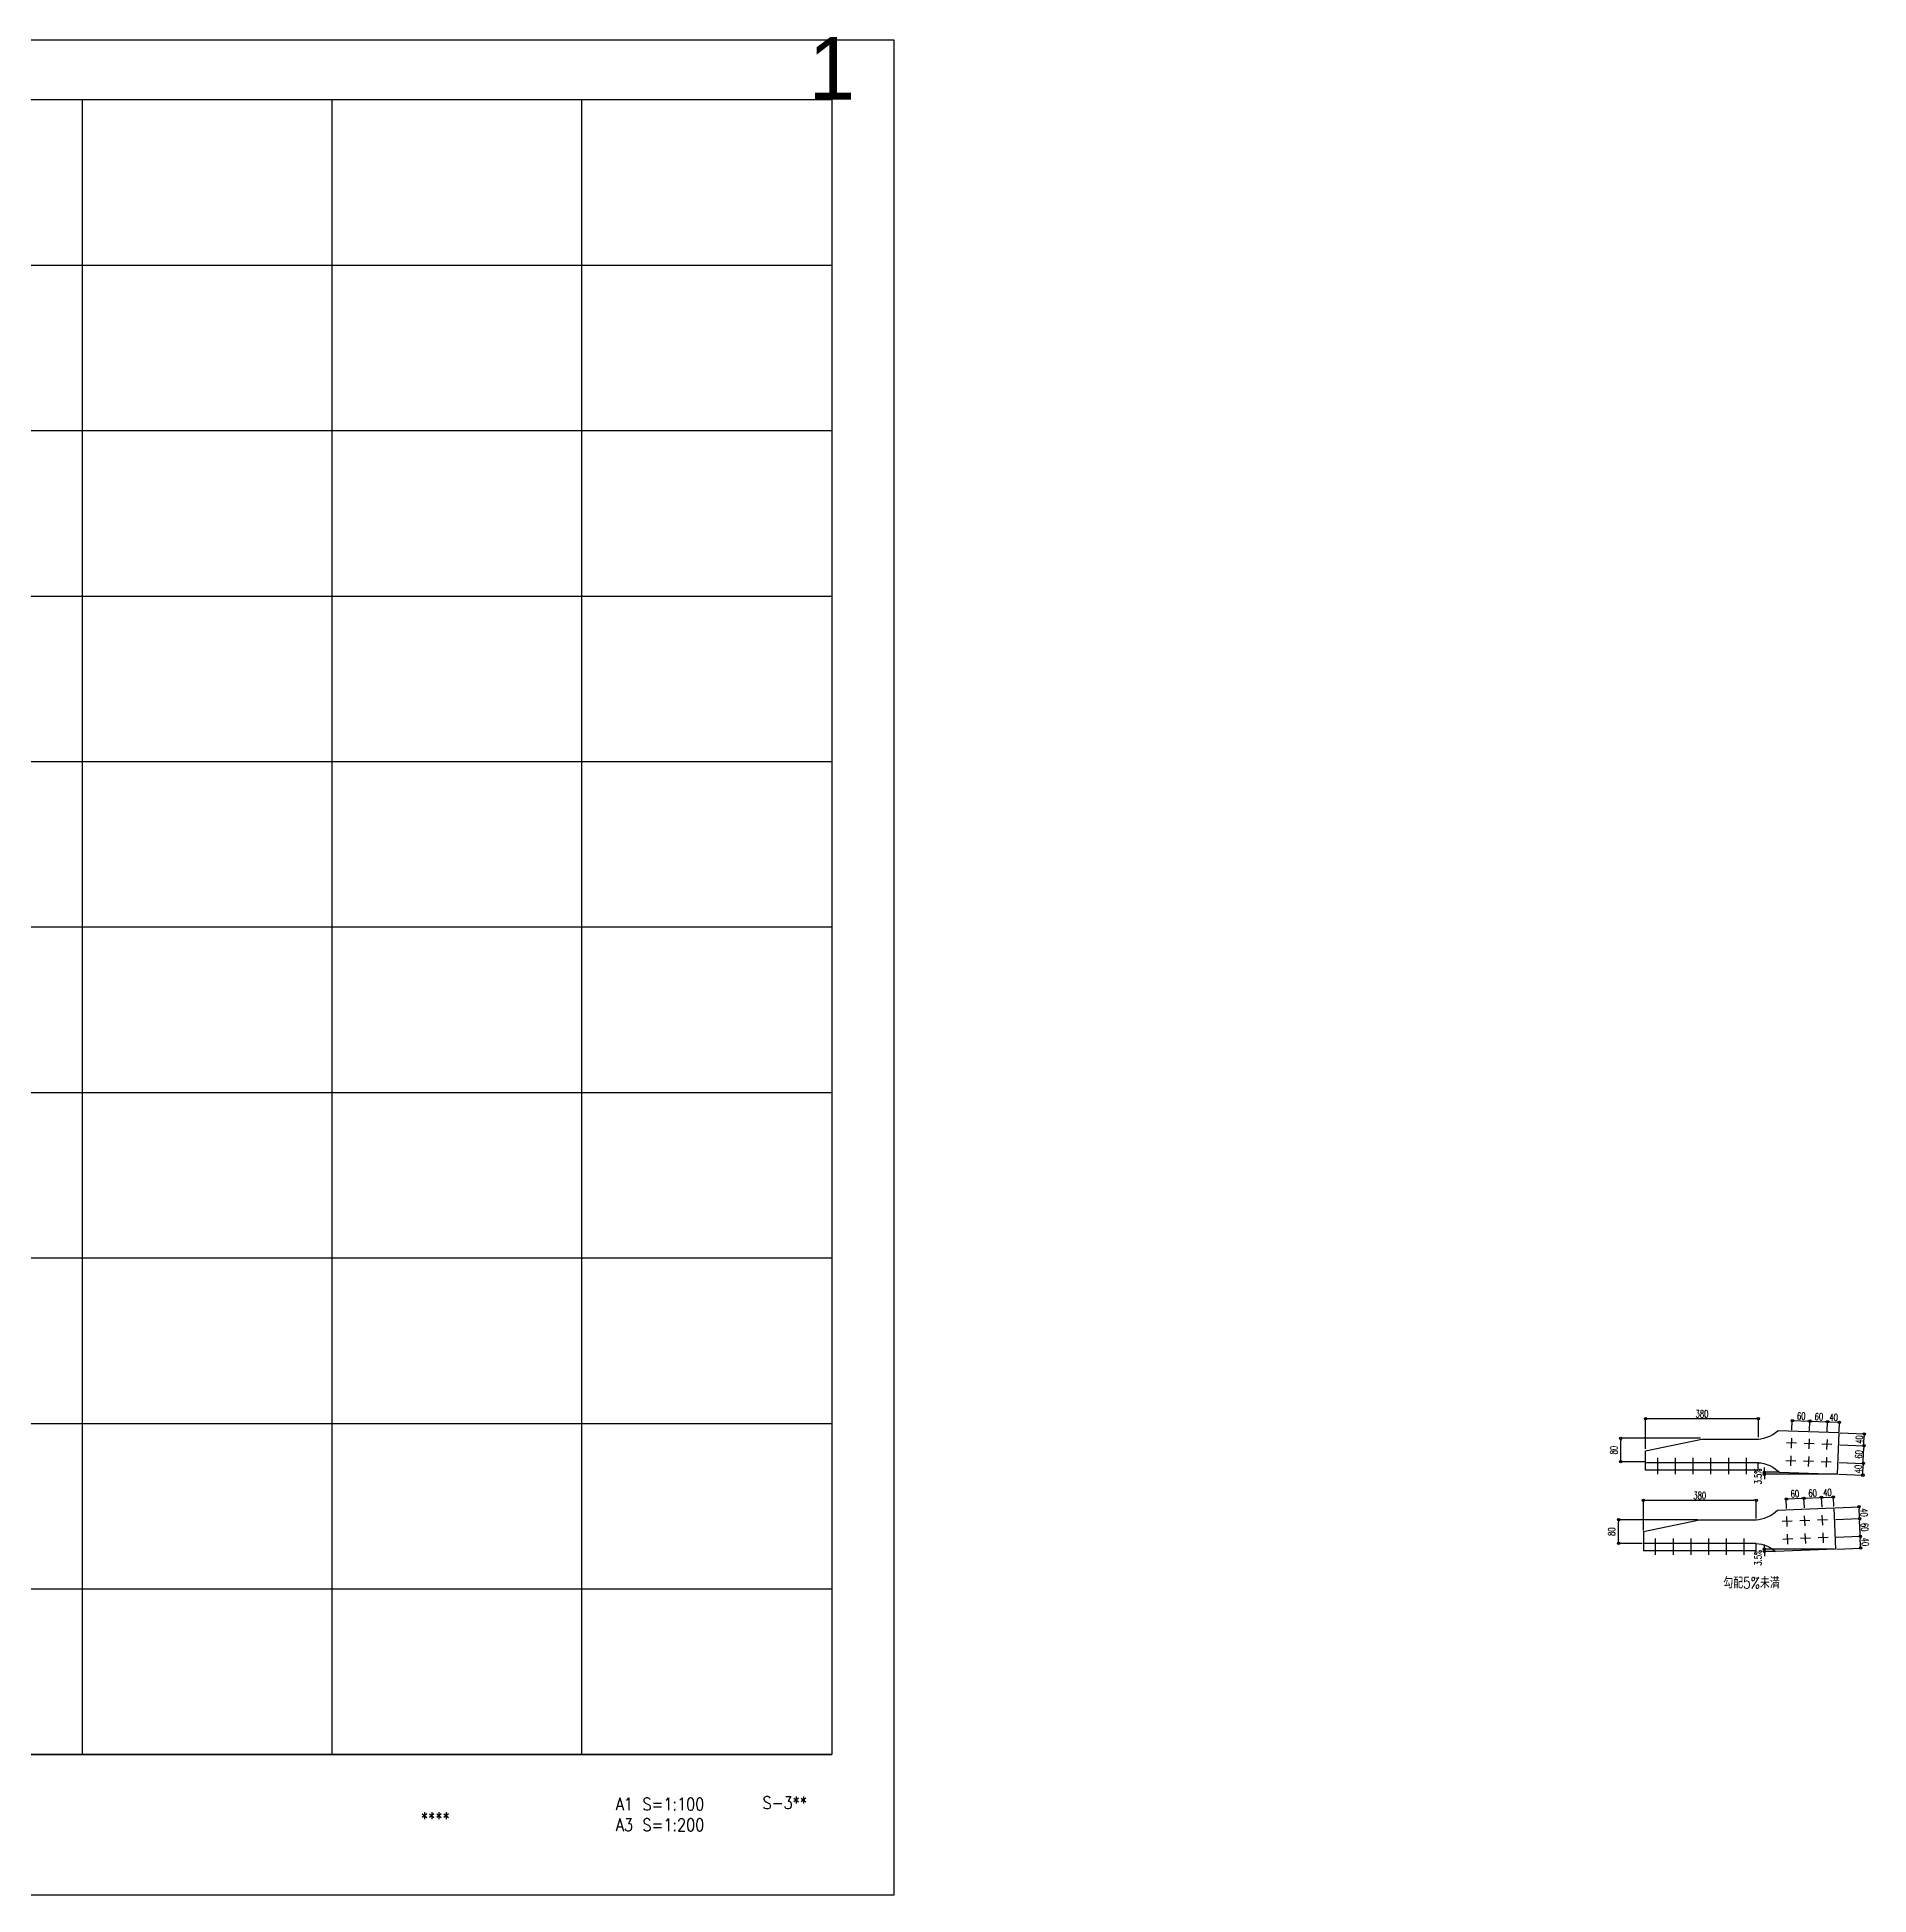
# Model space of a CAD drawing. Extents: x -668440 to 1010955, y -1678500 to 210463.
# Drawn here: x 141374 to 288050, y -148500 to 250 of the extents above; entities that cross this region are included whole.
import ezdxf
from ezdxf.enums import TextEntityAlignment as Align

# ---------------------------------------------------------------- set-up
doc = ezdxf.new("R2010")
doc.units = 0
doc.header["$MEASUREMENT"] = 0
doc.layers.get('0').update_dxf_attribs({"color": 3, "linetype": 'CONTINUOUS'})
doc.layers.get('Defpoints').update_dxf_attribs({"color": 251, "linetype": 'CONTINUOUS'})
doc.layers.add('99_レイアウト枠', color=251, linetype='CONTINUOUS', plot=False)
doc.layers.add('99_頁番号', color=6, linetype='CONTINUOUS')
doc.layers.add('s小梁', color=7, linetype='CONTINUOUS')
doc.styles.add('DRACAD', font='txt', dxfattribs={"width": 0.85, "bigfont": 'extfont2'})
doc.styles.add('S000', font='simplex.shx', dxfattribs={"width": 0.7, "bigfont": 'extfont2.shx'})
doc.styles.add('S020', font='simplex.shx', dxfattribs={"width": 0.8, "height": 100, "bigfont": 'extfont2.shx'})
doc.styles.get("Standard").update_dxf_attribs({"font": 'Osaka.ttc'})
doc.dimstyles.new('S030', dxfattribs={"dimscale": 30, "dimtxt": 2.5, "dimasz": 1, "dimexe": 0, "dimexo": 0.5, "dimgap": 0.5, "dimtad": 1, "dimdec": 0, "dimzin": 0, "dimdsep": 46, "dimtxsty": 'S000', "dimblk": 'ORIGIN', "dimcen": 1, "dimclrd": 256, "dimclre": 256, "dimclrt": 6, "dimadec": 0, "dimazin": 0, "dimtfac": 1, "dimtdec": 0, "dimtix": 1, "dimtmove": 2, "dimatfit": 3, "dimldrblk": 'OPEN30', "dimfxl": 1, "dimtolj": 1, "dimtzin": 0, "dimlwd": -1, "dimlwe": -1, "dimarcsym": 0})

# ---------------------------------------------------------------- blocks, each defined once
blk = doc.blocks.new('_ORIGIN')
at = {"color": 0, "linetype": 'ByBlock', "lineweight": -2}
blk.add_line((0, 0), (-1, 0), dxfattribs=at)
blk.add_circle((0, 0), 0.5, dxfattribs=at)
blk = doc.blocks.new('*D9048')
at = {"layer": 'Defpoints'}
for p, q in [((772233, -3792), (772233, -3408)), ((772263, -3408), (773634, -3408)), ((773664, -3642), (773664, -3408))]:
    blk.add_line(p, q, dxfattribs=at)
at = {"layer": 'Defpoints', "color": 0}
for p in [(773664, -3408), (773664, -3657), (772233, -3807)]:
    blk.add_point(p, dxfattribs=at)
at = {"layer": 'Defpoints', "linetype": 'ByBlock', "xscale": 30, "yscale": 30, "zscale": 30, "rotation": 180}
blk.add_blockref('_ORIGIN', (772233, -3408), dxfattribs=at)
at = {"layer": 'Defpoints', "linetype": 'ByBlock', "xscale": 30, "yscale": 30, "zscale": 30}
blk.add_blockref('_ORIGIN', (773664, -3408), dxfattribs=at)
at = {"layer": 'Defpoints', "insert": (772948, -3348), "char_height": 90, "attachment_point": 5, "style": 'S000'}
blk.add_mtext('\\A1;380', dxfattribs=at)
blk = doc.blocks.new('_Open30')
at = {"color": 0, "linetype": 'ByBlock', "lineweight": -2}
for p, q in [((-1, 0.27), (0, 0)), ((0, 0), (-1, -0.27)), ((0, 0), (-1, 0))]:
    blk.add_line(p, q, dxfattribs=at)
blk = doc.blocks.new('*D9049')
at = {"layer": 'Defpoints'}
for p, q in [((772929, -3657), (771918, -3657)), ((771918, -3926), (771918, -3687)), ((772218, -3956), (771918, -3956))]:
    blk.add_line(p, q, dxfattribs=at)
at = {"layer": 'Defpoints', "color": 0}
for p in [(771918, -3657), (772944, -3657), (772233, -3956)]:
    blk.add_point(p, dxfattribs=at)
at = {"layer": 'Defpoints', "linetype": 'ByBlock', "xscale": 30, "yscale": 30, "zscale": 30}
for p, rotation in [((771918, -3657), 90), ((771918, -3956), 270)]:
    blk.add_blockref('_ORIGIN', p, dxfattribs=dict(at, rotation=rotation))
at = {"layer": 'Defpoints', "insert": (771830, -3808), "char_height": 90, "attachment_point": 5, "rotation": 90, "style": 'S000'}
blk.add_mtext('\\A1;80', dxfattribs=at)
blk = doc.blocks.new('*D9050')
at = {"layer": 'Defpoints'}
for p, q in [((772205, -4827), (772205, -4444)), ((772235, -4444), (773606, -4444)), ((773636, -4677), (773636, -4444))]:
    blk.add_line(p, q, dxfattribs=at)
at = {"layer": 'Defpoints', "color": 0}
for p in [(773636, -4444), (773636, -4692), (772205, -4842)]:
    blk.add_point(p, dxfattribs=at)
at = {"layer": 'Defpoints', "linetype": 'ByBlock', "xscale": 30, "yscale": 30, "zscale": 30, "rotation": 180}
blk.add_blockref('_ORIGIN', (772205, -4444), dxfattribs=at)
at = {"layer": 'Defpoints', "linetype": 'ByBlock', "xscale": 30, "yscale": 30, "zscale": 30}
blk.add_blockref('_ORIGIN', (773636, -4444), dxfattribs=at)
at = {"layer": 'Defpoints', "insert": (772920, -4384), "char_height": 90, "attachment_point": 5, "style": 'S000'}
blk.add_mtext('\\A1;380', dxfattribs=at)
blk = doc.blocks.new('*D9051')
at = {"layer": 'Defpoints'}
for p, q in [((772902, -4692), (771890, -4692)), ((771890, -4962), (771890, -4722)), ((772190, -4992), (771890, -4992))]:
    blk.add_line(p, q, dxfattribs=at)
at = {"layer": 'Defpoints', "color": 0}
for p in [(771890, -4692), (772917, -4692), (772205, -4992)]:
    blk.add_point(p, dxfattribs=at)
at = {"layer": 'Defpoints', "linetype": 'ByBlock', "xscale": 30, "yscale": 30, "zscale": 30}
for p, rotation in [((771890, -4692), 90), ((771890, -4992), 270)]:
    blk.add_blockref('_ORIGIN', p, dxfattribs=dict(at, rotation=rotation))
at = {"layer": 'Defpoints', "insert": (771802, -4843), "char_height": 90, "attachment_point": 5, "rotation": 90, "style": 'S000'}
blk.add_mtext('\\A1;80', dxfattribs=at)
blk = doc.blocks.new('*D9052')
at = {"layer": 'Defpoints'}
for p, q in [((774314, -3563), (774318, -3441)), ((774348, -3442), (774512, -3448)), ((774538, -3570), (774542, -3449))]:
    blk.add_line(p, q, dxfattribs=at)
at = {"layer": 'Defpoints', "color": 0}
for p in [(774542, -3449), (774313, -3578), (774538, -3585)]:
    blk.add_point(p, dxfattribs=at)
at = {"layer": 'Defpoints', "linetype": 'ByBlock', "xscale": 30, "yscale": 30, "zscale": 30}
for p, rotation in [((774318, -3441), 177.9999999999957), ((774542, -3449), 357.9999999999957)]:
    blk.add_blockref('_ORIGIN', p, dxfattribs=dict(at, rotation=rotation))
at = {"layer": 'Defpoints', "insert": (774432, -3385), "char_height": 90, "attachment_point": 5, "rotation": 358, "style": 'S000'}
blk.add_mtext('\\A1;60', dxfattribs=at)
blk = doc.blocks.new('*D9053')
at = {"layer": 'Defpoints'}
for p, q in [((774538, -3570), (774542, -3449)), ((774572, -3450), (774662, -3453)), ((774688, -3576), (774692, -3454))]:
    blk.add_line(p, q, dxfattribs=at)
at = {"layer": 'Defpoints', "color": 0}
for p in [(774692, -3454), (774538, -3585), (774687, -3591)]:
    blk.add_point(p, dxfattribs=at)
at = {"layer": 'Defpoints', "linetype": 'ByBlock', "xscale": 30, "yscale": 30, "zscale": 30}
for p, rotation in [((774542, -3449), 177.9999999999972), ((774692, -3454), 357.9999999999971)]:
    blk.add_blockref('_ORIGIN', p, dxfattribs=dict(at, rotation=rotation))
at = {"layer": 'Defpoints', "insert": (774619, -3392), "char_height": 90, "attachment_point": 5, "rotation": 358, "style": 'S000'}
blk.add_mtext('\\A1;40', dxfattribs=at)
blk = doc.blocks.new('*D9054')
at = {"layer": 'Defpoints'}
for p, q in [((774089, -3555), (774093, -3433)), ((774123, -3434), (774288, -3440)), ((774314, -3563), (774318, -3441))]:
    blk.add_line(p, q, dxfattribs=at)
at = {"layer": 'Defpoints', "color": 0}
for p in [(774318, -3441), (774088, -3570), (774313, -3578)]:
    blk.add_point(p, dxfattribs=at)
at = {"layer": 'Defpoints', "linetype": 'ByBlock', "xscale": 30, "yscale": 30, "zscale": 30}
for p, rotation in [((774093, -3433), 177.9999999999957), ((774318, -3441), 357.9999999999957)]:
    blk.add_blockref('_ORIGIN', p, dxfattribs=dict(at, rotation=rotation))
at = {"layer": 'Defpoints', "insert": (774208, -3377), "char_height": 90, "attachment_point": 5, "rotation": 358, "style": 'S000'}
blk.add_mtext('\\A1;60', dxfattribs=at)
blk = doc.blocks.new('*D9055')
at = {"layer": 'Defpoints'}
for p, q in [((774247, -4539), (774242, -4418)), ((774272, -4417), (774436, -4410)), ((774471, -4530), (774466, -4409))]:
    blk.add_line(p, q, dxfattribs=at)
at = {"layer": 'Defpoints', "color": 0}
for p in [(774466, -4409), (774247, -4554), (774472, -4545)]:
    blk.add_point(p, dxfattribs=at)
at = {"layer": 'Defpoints', "linetype": 'ByBlock', "xscale": 30, "yscale": 30, "zscale": 30}
for p, rotation in [((774242, -4418), 182.2999999999462), ((774466, -4409), 2.299999999946258)]:
    blk.add_blockref('_ORIGIN', p, dxfattribs=dict(at, rotation=rotation))
at = {"layer": 'Defpoints', "insert": (774352, -4353), "char_height": 90, "attachment_point": 5, "rotation": 2.3, "style": 'S000'}
blk.add_mtext('\\A1;60', dxfattribs=at)
blk = doc.blocks.new('*D9056')
at = {"layer": 'Defpoints'}
for p, q in [((774471, -4530), (774466, -4409)), ((774496, -4408), (774586, -4404)), ((774621, -4524), (774616, -4403))]:
    blk.add_line(p, q, dxfattribs=at)
at = {"layer": 'Defpoints', "color": 0}
for p in [(774616, -4403), (774472, -4545), (774621, -4539)]:
    blk.add_point(p, dxfattribs=at)
at = {"layer": 'Defpoints', "linetype": 'ByBlock', "xscale": 30, "yscale": 30, "zscale": 30}
for p, rotation in [((774466, -4409), 182.2999999999464), ((774616, -4403), 2.29999999994642)]:
    blk.add_blockref('_ORIGIN', p, dxfattribs=dict(at, rotation=rotation))
at = {"layer": 'Defpoints', "insert": (774539, -4346), "char_height": 90, "attachment_point": 5, "rotation": 2.3, "style": 'S000'}
blk.add_mtext('\\A1;40', dxfattribs=at)
blk = doc.blocks.new('*D9057')
at = {"layer": 'Defpoints'}
for p, q in [((774022, -4548), (774017, -4427)), ((774047, -4426), (774212, -4419)), ((774247, -4539), (774242, -4418))]:
    blk.add_line(p, q, dxfattribs=at)
at = {"layer": 'Defpoints', "color": 0}
for p in [(774242, -4418), (774023, -4563), (774247, -4554)]:
    blk.add_point(p, dxfattribs=at)
at = {"layer": 'Defpoints', "linetype": 'ByBlock', "xscale": 30, "yscale": 30, "zscale": 30}
for p, rotation in [((774017, -4427), 182.2999999999463), ((774242, -4418), 2.299999999946323)]:
    blk.add_blockref('_ORIGIN', p, dxfattribs=dict(at, rotation=rotation))
at = {"layer": 'Defpoints', "insert": (774127, -4362), "char_height": 90, "attachment_point": 5, "rotation": 2.3, "style": 'S000'}
blk.add_mtext('\\A1;60', dxfattribs=at)
blk = doc.blocks.new('*D9058')
at = {"layer": 'Defpoints'}
for p, q in [((774697, -3741), (775002, -3752)), ((774689, -3965), (774994, -3976)), ((774995, -3946), (775001, -3781))]:
    blk.add_line(p, q, dxfattribs=at)
at = {"layer": 'Defpoints', "color": 0}
for p in [(774682, -3740), (775002, -3752), (774674, -3965)]:
    blk.add_point(p, dxfattribs=at)
at = {"layer": 'Defpoints', "linetype": 'ByBlock', "xscale": 30, "yscale": 30, "zscale": 30}
for p, rotation in [((775002, -3752), 88.00000000000693), ((774994, -3976), 268.0000000000069)]:
    blk.add_blockref('_ORIGIN', p, dxfattribs=dict(at, rotation=rotation))
at = {"layer": 'Defpoints', "insert": (774938, -3862), "char_height": 90, "attachment_point": 5, "rotation": 88, "style": 'S000'}
blk.add_mtext('\\A1;60', dxfattribs=at)
blk = doc.blocks.new('*D9059')
at = {"layer": 'Defpoints'}
for p, q in [((774697, -3741), (775002, -3752)), ((774702, -3591), (775007, -3602)), ((775003, -3722), (775006, -3632))]:
    blk.add_line(p, q, dxfattribs=at)
at = {"layer": 'Defpoints', "color": 0}
for p in [(774682, -3740), (774687, -3591), (775007, -3602)]:
    blk.add_point(p, dxfattribs=at)
at = {"layer": 'Defpoints', "linetype": 'ByBlock', "xscale": 30, "yscale": 30, "zscale": 30}
for p, rotation in [((775002, -3752), 267.9999999999937), ((775007, -3602), 87.99999999999376)]:
    blk.add_blockref('_ORIGIN', p, dxfattribs=dict(at, rotation=rotation))
at = {"layer": 'Defpoints', "insert": (774944, -3675), "char_height": 90, "attachment_point": 5, "rotation": 88, "style": 'S000'}
blk.add_mtext('\\A1;40', dxfattribs=at)
blk = doc.blocks.new('*D9060')
at = {"layer": 'Defpoints'}
for p, q in [((774689, -3965), (774994, -3976)), ((774684, -4115), (774989, -4126)), ((774990, -4096), (774993, -4006))]:
    blk.add_line(p, q, dxfattribs=at)
at = {"layer": 'Defpoints', "color": 0}
for p in [(774674, -3965), (774994, -3976), (774669, -4115)]:
    blk.add_point(p, dxfattribs=at)
at = {"layer": 'Defpoints', "linetype": 'ByBlock', "xscale": 30, "yscale": 30, "zscale": 30}
for p, rotation in [((774994, -3976), 87.99999999998744), ((774989, -4126), 267.9999999999874)]:
    blk.add_blockref('_ORIGIN', p, dxfattribs=dict(at, rotation=rotation))
at = {"layer": 'Defpoints', "insert": (774931, -4049), "char_height": 90, "attachment_point": 5, "rotation": 88, "style": 'S000'}
blk.add_mtext('\\A1;40', dxfattribs=at)
blk = doc.blocks.new('*D9061')
at = {"layer": 'Defpoints'}
for p, q in [((774642, -4688), (774947, -4676)), ((774955, -4871), (774948, -4706)), ((774651, -4913), (774956, -4901))]:
    blk.add_line(p, q, dxfattribs=at)
at = {"layer": 'Defpoints', "color": 0}
for p in [(774627, -4689), (774947, -4676), (774636, -4913)]:
    blk.add_point(p, dxfattribs=at)
at = {"layer": 'Defpoints', "linetype": 'ByBlock', "xscale": 30, "yscale": 30, "zscale": 30}
for p, rotation in [((774947, -4676), 92.30000000000231), ((774956, -4901), 272.3000000000023)]:
    blk.add_blockref('_ORIGIN', p, dxfattribs=dict(at, rotation=rotation))
at = {"layer": 'Defpoints', "insert": (775011, -4786), "char_height": 90, "attachment_point": 5, "rotation": 272.3, "style": 'S000'}
blk.add_mtext('\\A1;60', dxfattribs=at)
blk = doc.blocks.new('*D9062')
at = {"layer": 'Defpoints'}
for p, q in [((774636, -4539), (774941, -4526)), ((774642, -4688), (774947, -4676)), ((774946, -4646), (774942, -4556))]:
    blk.add_line(p, q, dxfattribs=at)
at = {"layer": 'Defpoints', "color": 0}
for p in [(774621, -4539), (774627, -4689), (774941, -4526)]:
    blk.add_point(p, dxfattribs=at)
at = {"layer": 'Defpoints', "linetype": 'ByBlock', "xscale": 30, "yscale": 30, "zscale": 30}
for p, rotation in [((774941, -4526), 92.30000000001466), ((774947, -4676), 272.3000000000146)]:
    blk.add_blockref('_ORIGIN', p, dxfattribs=dict(at, rotation=rotation))
at = {"layer": 'Defpoints', "insert": (775004, -4599), "char_height": 90, "attachment_point": 5, "rotation": 272.3, "style": 'S000'}
blk.add_mtext('\\A1;40', dxfattribs=at)
blk = doc.blocks.new('*D9063')
at = {"layer": 'Defpoints'}
for p, q in [((774651, -4913), (774956, -4901)), ((774961, -5020), (774957, -4931)), ((774657, -5063), (774962, -5050))]:
    blk.add_line(p, q, dxfattribs=at)
at = {"layer": 'Defpoints', "color": 0}
for p in [(774636, -4913), (774956, -4901), (774642, -5063)]:
    blk.add_point(p, dxfattribs=at)
at = {"layer": 'Defpoints', "linetype": 'ByBlock', "xscale": 30, "yscale": 30, "zscale": 30}
for p, rotation in [((774956, -4901), 92.30000000002164), ((774962, -5050), 272.3000000000217)]:
    blk.add_blockref('_ORIGIN', p, dxfattribs=dict(at, rotation=rotation))
at = {"layer": 'Defpoints', "insert": (775019, -4973), "char_height": 90, "attachment_point": 5, "rotation": 272.3, "style": 'S000'}
blk.add_mtext('\\A1;40', dxfattribs=at)
blk = doc.blocks.new('*D9064')
at = {"layer": 'Defpoints'}
for p, q in [((773740, -4060), (773740, -4030)), ((773917, -4090), (773740, -4090)), ((773740, -4115), (773740, -4090)), ((774669, -4115), (773740, -4115)), ((773740, -4145), (773740, -4175))]:
    blk.add_line(p, q, dxfattribs=at)
at = {"layer": 'Defpoints', "color": 0}
for p in [(773740, -4090), (773932, -4090), (774684, -4115)]:
    blk.add_point(p, dxfattribs=at)
at = {"layer": 'Defpoints', "linetype": 'ByBlock', "xscale": 30, "yscale": 30, "zscale": 30}
for p, rotation in [((773740, -4090), 270), ((773740, -4115), 90)]:
    blk.add_blockref('_ORIGIN', p, dxfattribs=dict(at, rotation=rotation))
at = {"layer": 'Defpoints', "insert": (773660, -4143), "char_height": 90, "attachment_point": 5, "rotation": 90, "style": 'S000'}
blk.add_mtext('\\A1;3.5%', dxfattribs=at)
blk = doc.blocks.new('*D9065')
at = {"layer": 'Defpoints'}
for p, q in [((773740, -5034), (773740, -5004)), ((774627, -5064), (773740, -5064)), ((773740, -5094), (773740, -5064)), ((773866, -5094), (773740, -5094)), ((773740, -5124), (773740, -5154))]:
    blk.add_line(p, q, dxfattribs=at)
at = {"layer": 'Defpoints', "color": 0}
for p in [(773740, -5064), (773881, -5094), (774642, -5064)]:
    blk.add_point(p, dxfattribs=at)
at = {"layer": 'Defpoints', "linetype": 'ByBlock', "xscale": 30, "yscale": 30, "zscale": 30}
for p, rotation in [((773740, -5064), 270), ((773740, -5094), 90)]:
    blk.add_blockref('_ORIGIN', p, dxfattribs=dict(at, rotation=rotation))
at = {"layer": 'Defpoints', "insert": (773660, -5174), "char_height": 90, "attachment_point": 5, "rotation": 90, "style": 'S000'}
blk.add_mtext('\\A1;3.5%', dxfattribs=at)
blk = doc.blocks.new('ウェブクランプ工法設計指針')
at = {"layer": 'Defpoints'}
for p, q in [((772232.83202, -3817.46186, 134.84157), (772945.33202, -3667.46186, 134.84157)), ((772945.33202, -3667.46186, 134.84157), (772945.33202, -3667.46186, 134.84157)), ((772945.33202, -3667.46186, 134.84157), (773665.33202, -3667.46186, 134.84157)), ((773665.33202, -3667.46186, 134.84157), (773695.33202, -3664.22561, 134.84157)), ((773665.33202, -3667.46186, 134.84157), (773665.33202, -3667.46186, 134.84157)), ((773695.33202, -3664.22561, 134.84157), (773732.83202, -3657.00002, 134.84157)), ((773695.33202, -3664.22561, 134.84157), (773695.33202, -3664.22561, 134.84157)), ((773732.83202, -3657.00002, 134.84157), (773770.33202, -3646.05308, 134.84157)), ((773732.83202, -3657.00002, 134.84157), (773732.83202, -3657.00002, 134.84157)), ((773770.33202, -3646.05308, 134.84157), (773807.83202, -3631.05908, 134.84157)), ((773770.33202, -3646.05308, 134.84157), (773770.33202, -3646.05308, 134.84157)), ((773807.83202, -3631.05908, 134.84157), (773845.33202, -3611.50632, 134.84157)), ((773807.83202, -3631.05908, 134.84157), (773807.83202, -3631.05908, 134.84157)), ((773845.33202, -3611.50632, 134.84157), (773882.83202, -3586.58691, 134.84157)), ((773845.33202, -3611.50632, 134.84157), (773845.33202, -3611.50632, 134.84157)), ((773882.83202, -3586.58691, 134.84157), (773910.24598, -3563.46777, 134.84157)), ((773882.83202, -3586.58691, 134.84157), (773882.83202, -3586.58691, 134.84157)), ((774687.3831, -3590.60599, 134.84157), (773910.24598, -3563.46777, 134.84157)), ((773920.33202, -3554.96186, 134.84157), (773920.33202, -3554.96186, 134.84157)), ((774146.22485, -3721.79976, 134.84157), (774018.80252, -3717.35008, 134.84157)), ((774084.73852, -3655.86375, 134.84157), (774080.28884, -3783.28608, 134.84157)), ((774371.08778, -3729.65215, 134.84157), (774243.66545, -3725.20246, 134.84157)), ((774309.60146, -3663.71614, 134.84157), (774305.15177, -3791.13847, 134.84157)), ((774595.95072, -3737.50454, 134.84157), (774468.52839, -3733.05485, 134.84157)), ((774534.4644, -3671.56853, 134.84157), (774530.01471, -3798.99086, 134.84157)), ((774669.06087, -4115.28618, 134.84157), (774687.3831, -3590.60599, 134.84157)), ((774687.3831, -3590.60599, 134.84157), (774687.3831, -3590.60599, 134.84157)), ((772232.83202, -4061.21186, 134.84157), (772232.83202, -3817.46186, 134.84157)), ((772232.83202, -3817.46186, 134.84157), (772232.83202, -3817.46186, 134.84157)), ((773665.33202, -3967.46186, 134.84157), (772232.83202, -3967.46186, 134.84157)), ((772232.83202, -3967.46186, 134.84157), (772232.83202, -3967.46186, 134.84157)), ((772384.32829, -3904.3544, 134.84157), (772384.32829, -4113.19254, 134.84157)), ((772609.06424, -3904.3544, 134.84157), (772609.06424, -4113.19254, 134.84157)), ((772833.80019, -3904.3544, 134.84157), (772833.80019, -4113.19254, 134.84157)), ((773058.53615, -3904.3544, 134.84157), (773058.53615, -4113.19254, 134.84157)), ((773283.2721, -3904.3544, 134.84157), (773283.2721, -4113.19254, 134.84157)), ((773508.00805, -3904.3544, 134.84157), (773508.00805, -4113.19254, 134.84157)), ((773657.83202, -3967.46186, 134.84157), (773657.83202, -3967.46186, 134.84157)), ((773657.83202, -3967.46186, 134.84157), (773657.83202, -4061.21186, 134.84157)), ((773665.33202, -3967.46186, 134.84157), (773695.33202, -3970.69811, 134.84157)), ((773665.33202, -3967.46186, 134.84157), (773665.33202, -3967.46186, 134.84157)), ((773695.33202, -3970.69811, 134.84157), (773695.33202, -3970.69811, 134.84157)), ((773695.33202, -3970.69811, 134.84157), (773732.83202, -3977.9237, 134.84157)), ((773732.83202, -3977.9237, 134.84157), (773732.83202, -3977.9237, 134.84157)), ((773732.83202, -3977.9237, 134.84157), (773770.33202, -3988.87064, 134.84157)), ((773770.33202, -3988.87064, 134.84157), (773770.33202, -3988.87064, 134.84157)), ((773770.33202, -3988.87064, 134.84157), (773807.83202, -4003.86464, 134.84157)), ((773807.83202, -4003.86464, 134.84157), (773807.83202, -4003.86464, 134.84157)), ((773807.83202, -4003.86464, 134.84157), (773845.33202, -4023.4174, 134.84157)), ((774138.37246, -3946.6627, 134.84157), (774010.95013, -3942.21301, 134.84157)), ((774076.88614, -3880.72669, 134.84157), (774072.43645, -4008.14902, 134.84157)), ((774363.2354, -3954.51509, 134.84157), (774235.81306, -3950.0654, 134.84157)), ((774301.74907, -3888.57908, 134.84157), (774297.29939, -4016.00141, 134.84157)), ((774588.09833, -3962.36747, 134.84157), (774460.676, -3957.91779, 134.84157)), ((774526.61201, -3896.43146, 134.84157), (774522.16232, -4023.85379, 134.84157)), ((773657.83202, -4061.21186, 134.84157), (772232.83202, -4061.21186, 134.84157)), ((772232.83202, -4061.21186, 134.84157), (772232.83202, -4061.21186, 134.84157)), ((773657.83202, -4061.21186, 134.84157), (773657.83202, -4061.21186, 134.84157)), ((773657.83202, -4061.21186, 134.84157), (773657.83202, -4061.21186, 134.84157)), ((773845.33202, -4023.4174, 134.84157), (773845.33202, -4023.4174, 134.84157)), ((773845.33202, -4023.4174, 134.84157), (773882.83202, -4048.33681, 134.84157)), ((773882.83202, -4048.33681, 134.84157), (773882.83202, -4048.33681, 134.84157)), ((773882.83202, -4048.33681, 134.84157), (773931.68528, -4089.53645, 134.84157)), ((773920.33202, -4079.96186, 134.84157), (773920.33202, -4079.96186, 134.84157)), ((773931.68528, -4089.53645, 134.84157), (774669.06087, -4115.28618, 134.84157)), ((774669.06087, -4115.28618, 134.84157), (774669.06087, -4115.28618, 134.84157)), ((772205.05661, -4841.86661, 134.84157), (772917.55661, -4691.86661, 134.84157)), ((772917.55661, -4691.86661, 134.84157), (772917.55661, -4691.86661, 134.84157)), ((772917.55661, -4691.86661, 134.84157), (773637.55661, -4691.86661, 134.84157)), ((773637.55661, -4691.86661, 134.84157), (773667.55661, -4688.63036, 134.84157)), ((773637.55661, -4691.86661, 134.84157), (773637.55661, -4691.86661, 134.84157)), ((773667.55661, -4688.63036, 134.84157), (773705.05661, -4681.40477, 134.84157)), ((773667.55661, -4688.63036, 134.84157), (773667.55661, -4688.63036, 134.84157)), ((773705.05661, -4681.40477, 134.84157), (773742.55661, -4670.45783, 134.84157)), ((773705.05661, -4681.40477, 134.84157), (773705.05661, -4681.40477, 134.84157)), ((773742.55661, -4670.45783, 134.84157), (773780.05661, -4655.46383, 134.84157)), ((773742.55661, -4670.45783, 134.84157), (773742.55661, -4670.45783, 134.84157)), ((773780.05661, -4655.46383, 134.84157), (773817.55661, -4635.91107, 134.84157)), ((773780.05661, -4655.46383, 134.84157), (773780.05661, -4655.46383, 134.84157)), ((773817.55661, -4635.91107, 134.84157), (773855.05661, -4610.99166, 134.84157)), ((773817.55661, -4635.91107, 134.84157), (773817.55661, -4635.91107, 134.84157)), ((773855.05661, -4610.99166, 134.84157), (773906.19164, -4567.86772, 134.84157)), ((773855.05661, -4610.99166, 134.84157), (773855.05661, -4610.99166, 134.84157)), ((773892.55661, -4579.36661, 134.84157), (773892.55661, -4579.36661, 134.84157)), ((773906.19164, -4567.86772, 134.84157), (774621.42421, -4539.14101, 134.84157)), ((774091.62599, -4710.54084, 134.84157), (773964.2287, -4715.65765, 134.84157)), ((774030.48575, -4776.79789, 134.84157), (774025.36894, -4649.4006, 134.84157)), ((774316.44473, -4701.51119, 134.84157), (774189.04744, -4706.62799, 134.84157)), ((774255.30448, -4767.76823, 134.84157), (774250.18768, -4640.37095, 134.84157)), ((774541.26346, -4692.48154, 134.84157), (774413.86618, -4697.59834, 134.84157)), ((774480.12322, -4758.73858, 134.84157), (774475.00642, -4631.3413, 134.84157)), ((774621.42421, -4539.14101, 134.84157), (774621.42421, -4539.14101, 134.84157)), ((774621.42421, -4539.14101, 134.84157), (774642.4934, -5063.71807, 134.84157)), ((772205.05661, -4841.86661, 134.84157), (772205.05661, -5085.61661, 134.84157)), ((772356.55288, -4928.75916, 134.84157), (772356.55288, -5137.59729, 134.84157)), ((772581.28883, -4928.75916, 134.84157), (772581.28883, -5137.59729, 134.84157)), ((772806.02478, -4928.75916, 134.84157), (772806.02478, -5137.59729, 134.84157)), ((773030.76073, -4928.75916, 134.84157), (773030.76073, -5137.59729, 134.84157)), ((773255.49669, -4928.75916, 134.84157), (773255.49669, -5137.59729, 134.84157)), ((773480.23264, -4928.75916, 134.84157), (773480.23264, -5137.59729, 134.84157)), ((774100.65564, -4935.35958, 134.84157), (773973.25835, -4940.47639, 134.84157)), ((774039.5154, -5001.61663, 134.84157), (774034.39859, -4874.21934, 134.84157)), ((774325.47438, -4926.32993, 134.84157), (774198.07709, -4931.44673, 134.84157)), ((774264.33414, -4992.58697, 134.84157), (774259.21733, -4865.18969, 134.84157)), ((774550.29312, -4917.30028, 134.84157), (774422.89583, -4922.41708, 134.84157)), ((774489.15288, -4983.55732, 134.84157), (774484.03607, -4856.16003, 134.84157)), ((773637.55661, -4991.86661, 134.84157), (772205.05661, -4991.86661, 134.84157)), ((773630.05661, -5085.61661, 134.84157), (772205.05661, -5085.61661, 134.84157)), ((772206.20459, -5028.42881, 134.84157), (772206.20459, -5028.42881, 134.84157)), ((773630.05661, -4991.86661, 134.84157), (773630.05661, -4991.86661, 134.84157)), ((773630.05661, -4991.86661, 134.84157), (773630.05661, -5085.61661, 134.84157)), ((773630.05661, -5085.61661, 134.84157), (773630.05661, -5085.61661, 134.84157)), ((773630.05661, -5085.61661, 134.84157), (773630.05661, -5085.61661, 134.84157)), ((773637.55661, -4991.86661, 134.84157), (773667.55661, -4995.10287, 134.84157)), ((773637.55661, -4991.86661, 134.84157), (773637.55661, -4991.86661, 134.84157)), ((773667.55661, -4995.10287, 134.84157), (773667.55661, -4995.10287, 134.84157)), ((773667.55661, -4995.10287, 134.84157), (773705.05661, -5002.32845, 134.84157)), ((773705.05661, -5002.32845, 134.84157), (773705.05661, -5002.32845, 134.84157)), ((773705.05661, -5002.32845, 134.84157), (773742.55661, -5013.27539, 134.84157)), ((773742.55661, -5013.27539, 134.84157), (773742.55661, -5013.27539, 134.84157)), ((773742.55661, -5013.27539, 134.84157), (773780.05661, -5028.26939, 134.84157)), ((773780.05661, -5028.26939, 134.84157), (773780.05661, -5028.26939, 134.84157)), ((773780.05661, -5028.26939, 134.84157), (773817.55661, -5047.82215, 134.84157)), ((773817.55661, -5047.82215, 134.84157), (773817.55661, -5047.82215, 134.84157)), ((773817.55661, -5047.82215, 134.84157), (773855.05661, -5072.74157, 134.84157)), ((773855.05661, -5072.74157, 134.84157), (773855.05661, -5072.74157, 134.84157)), ((773855.05661, -5072.74157, 134.84157), (773880.64038, -5094.31725, 134.84157)), ((774642.4934, -5063.71807, 134.84157), (773880.64038, -5094.31725, 134.84157)), ((773880.64038, -5094.31725, 134.84157), (773880.64038, -5094.31725, 134.84157)), ((774642.4934, -5063.71807, 134.84157), (774642.4934, -5063.71807, 134.84157))]:
    blk.add_line(p, q, dxfattribs=at)
at = {"layer": 'Defpoints', "style": 'S020', "width": 0.8}
blk.add_text('勾配5%%%未満', height=142.31, dxfattribs=at).set_placement((773218.6817, -5420.23409, 134.84157), align=Align.TOP_LEFT)
at = {"layer": 'Defpoints'}
for base, p1, p2, picture, middle in [((773663.65091, -3407.96975, 134.84157), (772232.83202, -3806.51111, 134.84157), (773663.65091, -3656.68715, 134.84157), '*D9048', (772948.24147, -3347.96975, 134.84157)), ((773635.8755, -4443.50128, 134.84157), (772205.05661, -4842.04264, 134.84157), (773635.8755, -4692.21868, 134.84157), '*D9050', (772920.46605, -4383.50128, 134.84157))]:
    dim = blk.add_linear_dim(base=base, p1=p1, p2=p2, text='380', dimstyle='S030', override={"dimtxt": 3, "dimlfac": 1, "dimclrt": 256}, dxfattribs=at)
    dim.commit()
    dim.dimension.update_dxf_attribs({"geometry": picture, "text_midpoint": middle})
for base, p1, p2, angle, text, picture, middle in [((774317.80988, -3441.26768, 134.84157), (774088.4523, -3569.69087, 194.77116), (774313.05135, -3577.53404, 194.77116), 358, '60', '*D9054', (774207.60432, -3377.38264, 134.84157)), ((774542.40893, -3449.11085, 134.84157), (774313.05135, -3577.53404, 194.77116), (774537.6504, -3585.37721, 194.77116), 358, '60', '*D9052', (774432.20337, -3385.22581, 134.84157)), ((774692.14163, -3454.33963, 194.77116), (774537.6504, -3585.37721, 254.70075), (774687.3831, -3590.60599, 254.70075), 358, '40', '*D9053', (774619.36925, -3391.76179, 194.77116)), ((775001.81247, -3751.5014), (774674.31115, -3964.93774, 134.84157), (774682.15432, -3740.33869, 134.84157), 88, '60', '*D9058', (774937.92744, -3861.70696)), ((775007.04126, -3601.7687), (774682.15432, -3740.33869, 134.84157), (774687.3831, -3590.60599, 134.84157), 88, '40', '*D9059', (774944.46342, -3674.54108)), ((774993.9693, -3976.10045), (774669.08237, -4114.67044, 134.84157), (774674.31115, -3964.93774, 134.84157), 88, '40', '*D9060', (774931.39146, -4048.87283)), ((774241.69409, -4417.93319, 134.84157), (774022.61114, -4563.19183, 194.77116), (774247.16604, -4554.17277, 194.77116), 2.3, '60', '*D9057', (774127.00873, -4362.49105, 134.84157)), ((774466.249, -4408.91413, 134.84157), (774247.16604, -4554.17277, 194.77116), (774471.72094, -4545.15371, 194.77116), 2.3, '60', '*D9055', (774351.56364, -4353.472, 134.84157)), ((774615.95226, -4402.90143, 194.77116), (774471.72094, -4545.15371, 254.70075), (774621.42421, -4539.14101, 254.70075), 2.3, '40', '*D9056', (774538.69272, -4345.95612, 194.77116)), ((774941.01954, -4526.30474), (774627.43692, -4688.84428, 134.84157), (774621.42421, -4539.14101, 134.84157), 92.3, '40', '*D9062', (775003.97755, -4598.74846)), ((774947.03224, -4676.008), (774636.45597, -4913.39918, 134.84157), (774627.43692, -4688.84428, 134.84157), 92.3, '60', '*D9061', (775011.49343, -4785.87755)), ((774956.0513, -4900.56291), (774642.46868, -5063.10245, 134.84157), (774636.45597, -4913.39918, 134.84157), 92.3, '40', '*D9063', (775019.00931, -4973.00664))]:
    dim = blk.add_linear_dim(base=base, p1=p1, p2=p2, angle=angle, text=text, dimstyle='S030', override={"dimtxt": 3, "dimlfac": 1, "dimclrt": 256}, dxfattribs=at)
    dim.commit()
    dim.dimension.update_dxf_attribs({"geometry": picture, "text_midpoint": middle})
for base, p1, p2, text, override, picture, middle in [((771918.25593, -3656.68715, 134.84157), (772232.83202, -3956.33508, 97.38558), (772944.49587, -3656.68715, 134.84157), '80', {"dimtxt": 3, "dimlfac": 1, "dimclrt": 256}, '*D9049', (771830.20857, -3807.65965, 134.84157)), ((773739.84082, -4089.53645), (774684.07323, -4115.19393), (773931.68528, -4089.53645, 134.84157), '3.5%', {"dimtxt": 3, "dimclrt": 256}, '*D9064', (773659.97831, -4142.55221)), ((771890.48052, -4692.21868, 134.84157), (772205.05661, -4991.86661, 97.38558), (772916.72045, -4692.21868, 134.84157), '80', {"dimtxt": 3, "dimlfac": 1, "dimclrt": 256}, '*D9051', (771802.43315, -4843.19118, 134.84157)), ((773739.84082, -5063.71807), (773880.64038, -5094.31725, 134.84157), (774642.4934, -5063.71807, 134.84157), '3.5%', {"dimtxt": 3, "dimclrt": 256}, '*D9065', (773659.97831, -5173.9288))]:
    dim = blk.add_linear_dim(base=base, p1=p1, p2=p2, angle=90, text=text, dimstyle='S030', override=override, dxfattribs=at)
    dim.commit()
    dim.dimension.update_dxf_attribs({"geometry": picture, "text_midpoint": middle, "dimtype": 160})

msp = doc.modelspace()

# ---------------------------------------------------------------- linework, layer by layer
at = {"layer": '99_レイアウト枠'}
for p, q in [((144999.99995, -137250), (144999.99995, -4750)), ((164999.99995, -137250), (164999.99995, -4750)), ((184999.99995, -137250), (184999.99995, -4750)), ((5000, -18000), (204999.99991, -18000)), ((5000, -31250), (204999.99991, -31250)), ((5000, -44500), (204999.99991, -44500)), ((5000, -57750), (204999.99991, -57750)), ((5000, -71000), (204999.99991, -71000)), ((5000, -84250), (204999.99991, -84250)), ((5000, -97500), (204999.99991, -97500)), ((5000, -110750), (204999.99991, -110750)), ((5000, -124000), (204999.99991, -124000)), ((5000, -137250), (204999.99991, -137250))]:
    msp.add_line(p, q, dxfattribs=at)
for points in [[(0, -148500), (210000, -148500), (210000, 0), (0, 0)], [(5000, -4750), (204999.99991, -4750), (204999.99991, -137250), (5000, -137250)]]:
    msp.add_lwpolyline(points, close=True, dxfattribs=at)

# ---------------------------------------------------------------- block references
at = {"layer": 's小梁', "xscale": 6.312500000000052, "yscale": 6.312500000000052, "zscale": 6.312500000000052}
msp.add_blockref('ウェブクランプ工法設計指針', (-4604548.99347, -88850), dxfattribs=at)

# ---------------------------------------------------------------- texts
at = {"layer": '99_レイアウト枠'}
msp.add_text('1', height=5000, dxfattribs=at).set_placement((204999.99991, -4750), align=Align.CENTER)
at = {"layer": '99_頁番号', "char_height": 1000, "attachment_point": 5, "style": 'DRACAD'}
for s, insert in [('A1 S=1:100^JA3 S=1:200', (191249.99991, -142062.5)), ('{S-3**}', (201249.99991, -141125)), ('{  ****  }', (172499.99991, -142375))]:
    msp.add_mtext(s, dxfattribs=dict(at, insert=insert))

doc.saveas('drawing.dxf')
